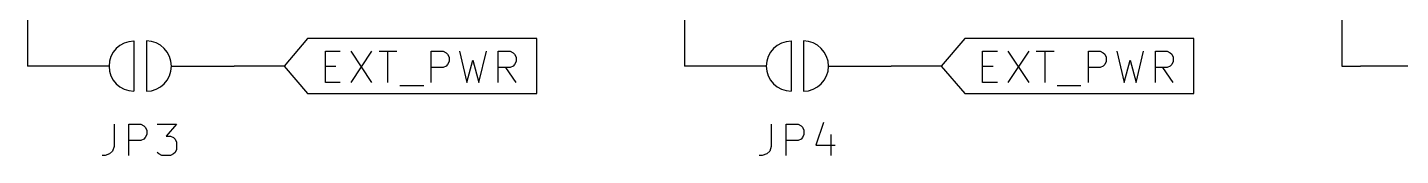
# Model space of a CAD drawing. Extents: x 0.4 to 16.1, y -11.3 to -0.4.
# Drawn here: x 9.6 to 11.794, y -8.133 to -7.929 of the extents above; entities that cross this region are included whole.
import ezdxf

# ---------------------------------------------------------------- set-up
doc = ezdxf.new("R2010")
doc.units = 0
doc.header["$MEASUREMENT"] = 0
for name, color, linetype in [('CYAN2', 4, 'CONTINUOUS'), ('GREEN3', 91, 'CONTINUOUS'), ('RED2', 1, 'CONTINUOUS')]:
    doc.layers.add(name, color=color, linetype=linetype)

msp = doc.modelspace()

# ---------------------------------------------------------------- linework, layer by layer
at = {"layer": 'CYAN2', "linetype": 'CONTINUOUS'}
for p, q in [((9.7383, -8.0828), (9.7383, -8.1185)), ((9.7621, -8.1328), (9.7621, -8.0828)), ((9.7621, -8.0828), (9.7812, -8.0828)), ((9.7812, -8.0828), (9.786, -8.0852)), ((9.786, -8.0852), (9.7883, -8.0876)), ((9.7883, -8.0876), (9.7907, -8.0923)), ((9.7907, -8.0923), (9.7907, -8.0995)), ((9.8074, -8.0828), (9.8383, -8.0828)), ((9.8383, -8.0828), (9.8217, -8.1019)), ((10.7883, -8.0828), (10.7883, -8.1185)), ((10.8121, -8.1328), (10.8121, -8.0828)), ((10.8121, -8.0828), (10.8312, -8.0828)), ((10.8312, -8.0828), (10.836, -8.0852)), ((10.836, -8.0852), (10.8383, -8.0876)), ((10.8383, -8.0876), (10.8407, -8.0923)), ((10.8407, -8.0923), (10.8407, -8.0995)), ((10.8717, -8.0804), (10.8598, -8.1161)), ((9.7812, -8.109), (9.7621, -8.109)), ((9.786, -8.1066), (9.7812, -8.109)), ((9.7883, -8.1042), (9.786, -8.1066)), ((9.7907, -8.0995), (9.7883, -8.1042)), ((9.8217, -8.1019), (9.8288, -8.1019)), ((9.8288, -8.1019), (9.8336, -8.1042)), ((9.8336, -8.1042), (9.836, -8.1066)), ((9.836, -8.1066), (9.8383, -8.1114)), ((9.8383, -8.1114), (9.8383, -8.1233)), ((10.8312, -8.109), (10.8121, -8.109)), ((10.836, -8.1066), (10.8312, -8.109)), ((10.8383, -8.1042), (10.836, -8.1066)), ((10.8407, -8.0995), (10.8383, -8.1042)), ((10.8598, -8.1161), (10.8907, -8.1161)), ((10.8836, -8.0995), (10.8836, -8.1328)), ((9.724, -8.1328), (9.7193, -8.1328)), ((9.7312, -8.1304), (9.724, -8.1328)), ((9.736, -8.1257), (9.7312, -8.1304)), ((9.7383, -8.1185), (9.736, -8.1257)), ((9.8098, -8.1304), (9.8074, -8.128)), ((9.8145, -8.1328), (9.8098, -8.1304)), ((9.8288, -8.1328), (9.8145, -8.1328)), ((9.8336, -8.1304), (9.8288, -8.1328)), ((9.836, -8.128), (9.8336, -8.1304)), ((9.8383, -8.1233), (9.836, -8.128)), ((10.774, -8.1328), (10.7693, -8.1328)), ((10.7812, -8.1304), (10.774, -8.1328)), ((10.786, -8.1257), (10.7812, -8.1304)), ((10.7883, -8.1185), (10.786, -8.1257))]:
    msp.add_line(p, q, dxfattribs=at)
at = {"layer": 'GREEN3', "linetype": 'CONTINUOUS'}
for p, q in [((9.6, -7.45), (9.6, -7.99)), ((10.65, -7.45), (10.65, -7.99)), ((11.7, -7.45), (11.7, -7.99)), ((9.63, -7.99), (9.6, -7.99)), ((10.01, -7.99), (9.93, -7.99)), ((10.68, -7.99), (10.65, -7.99)), ((11.06, -7.99), (10.98, -7.99)), ((11.7, -7.99), (11.73, -7.99))]:
    msp.add_line(p, q, dxfattribs=at)
at = {"layer": 'RED2', "linetype": 'CONTINUOUS'}
for p, q in [((9.77, -7.95), (9.77, -8.03)), ((9.79, -7.95), (9.79, -8.03)), ((10.0475, -7.9462), (10.01, -7.99)), ((10.4137, -7.9462), (10.0475, -7.9462)), ((10.4137, -7.99), (10.4137, -7.9462)), ((10.82, -7.95), (10.82, -8.03)), ((10.84, -7.95), (10.84, -8.03)), ((11.0975, -7.9462), (11.06, -7.99)), ((11.4637, -7.9462), (11.0975, -7.9462)), ((11.4637, -7.99), (11.4637, -7.9462)), ((10.076, -8.0164), (10.076, -7.9664)), ((10.076, -7.9664), (10.0998, -7.9664)), ((10.1165, -7.9664), (10.1498, -8.0164)), ((10.1498, -7.9664), (10.1165, -8.0164)), ((10.1617, -7.9664), (10.1903, -7.9664)), ((10.176, -8.0164), (10.176, -7.9664)), ((10.2451, -8.0164), (10.2451, -7.9664)), ((10.2451, -7.9664), (10.2641, -7.9664)), ((10.2641, -7.9664), (10.2689, -7.9688)), ((10.2689, -7.9688), (10.2712, -7.9711)), ((10.2712, -7.9711), (10.2736, -7.9759)), ((10.2736, -7.983), (10.2712, -7.9878)), ((10.2736, -7.9759), (10.2736, -7.983)), ((10.2903, -7.9664), (10.3022, -8.0164)), ((10.3022, -8.0164), (10.3117, -7.9807)), ((10.3117, -7.9807), (10.3212, -8.0164)), ((10.3212, -8.0164), (10.3332, -7.9664)), ((10.3522, -8.0164), (10.3522, -7.9664)), ((10.3522, -7.9664), (10.3712, -7.9664)), ((10.3712, -7.9664), (10.376, -7.9688)), ((10.376, -7.9688), (10.3784, -7.9711)), ((10.3784, -7.9711), (10.3808, -7.9759)), ((10.3808, -7.983), (10.3784, -7.9878)), ((10.3808, -7.9759), (10.3808, -7.983)), ((11.126, -8.0164), (11.126, -7.9664)), ((11.126, -7.9664), (11.1498, -7.9664)), ((11.1665, -7.9664), (11.1998, -8.0164)), ((11.1998, -7.9664), (11.1665, -8.0164)), ((11.2117, -7.9664), (11.2403, -7.9664)), ((11.226, -8.0164), (11.226, -7.9664)), ((11.2951, -8.0164), (11.2951, -7.9664)), ((11.2951, -7.9664), (11.3141, -7.9664)), ((11.3141, -7.9664), (11.3189, -7.9688)), ((11.3189, -7.9688), (11.3212, -7.9711)), ((11.3212, -7.9711), (11.3236, -7.9759)), ((11.3236, -7.983), (11.3212, -7.9878)), ((11.3236, -7.9759), (11.3236, -7.983)), ((11.3403, -7.9664), (11.3522, -8.0164)), ((11.3522, -8.0164), (11.3617, -7.9807)), ((11.3617, -7.9807), (11.3712, -8.0164)), ((11.3712, -8.0164), (11.3832, -7.9664)), ((11.4022, -8.0164), (11.4022, -7.9664)), ((11.4022, -7.9664), (11.4212, -7.9664)), ((11.4212, -7.9664), (11.426, -7.9688)), ((11.426, -7.9688), (11.4284, -7.9711)), ((11.4284, -7.9711), (11.4308, -7.9759)), ((11.4308, -7.983), (11.4284, -7.9878)), ((11.4308, -7.9759), (11.4308, -7.983)), ((9.73, -7.99), (9.63, -7.99)), ((9.83, -7.99), (9.93, -7.99)), ((10.01, -7.99), (10.0475, -8.0338)), ((10.076, -7.9902), (10.0927, -7.9902)), ((10.2641, -7.9926), (10.2451, -7.9926)), ((10.2689, -7.9902), (10.2641, -7.9926)), ((10.2712, -7.9878), (10.2689, -7.9902)), ((10.3712, -7.9926), (10.3522, -7.9926)), ((10.3808, -8.0164), (10.3641, -7.9926)), ((10.376, -7.9902), (10.3712, -7.9926)), ((10.3784, -7.9878), (10.376, -7.9902)), ((10.4137, -8.0338), (10.4137, -7.99)), ((10.78, -7.99), (10.68, -7.99)), ((10.88, -7.99), (10.98, -7.99)), ((11.06, -7.99), (11.0975, -8.0338)), ((11.126, -7.9902), (11.1427, -7.9902)), ((11.3141, -7.9926), (11.2951, -7.9926)), ((11.3189, -7.9902), (11.3141, -7.9926)), ((11.3212, -7.9878), (11.3189, -7.9902)), ((11.4212, -7.9926), (11.4022, -7.9926)), ((11.4308, -8.0164), (11.4141, -7.9926)), ((11.426, -7.9902), (11.4212, -7.9926)), ((11.4284, -7.9878), (11.426, -7.9902)), ((11.4637, -8.0338), (11.4637, -7.99)), ((11.83, -7.99), (11.73, -7.99)), ((10.0998, -8.0164), (10.076, -8.0164)), ((10.1951, -8.0211), (10.2332, -8.0211)), ((11.1498, -8.0164), (11.126, -8.0164)), ((11.2451, -8.0211), (11.2832, -8.0211)), ((10.0475, -8.0338), (10.4137, -8.0338)), ((11.0975, -8.0338), (11.4637, -8.0338))]:
    msp.add_line(p, q, dxfattribs=at)
at = {"layer": 'RED2'}
for centre, radius, start, end in [((9.7701, -7.9902), 0.0398, -269.8877, -90.1132), ((9.7701, -7.9902), 0.0398, -269.8877, -90.1132), ((9.7898, -7.9902), 0.0402, -89.6603, 89.663), ((9.7898, -7.9902), 0.0402, -89.6603, 89.663), ((10.8201, -7.9902), 0.0398, -269.8877, -90.1132), ((10.8201, -7.9902), 0.0398, -269.8877, -90.1132), ((10.8398, -7.9902), 0.0402, -89.6603, 89.663), ((10.8398, -7.9902), 0.0402, -89.6603, 89.663)]:
    msp.add_arc(centre, radius, start, end, dxfattribs=at)

doc.saveas('drawing.dxf')
